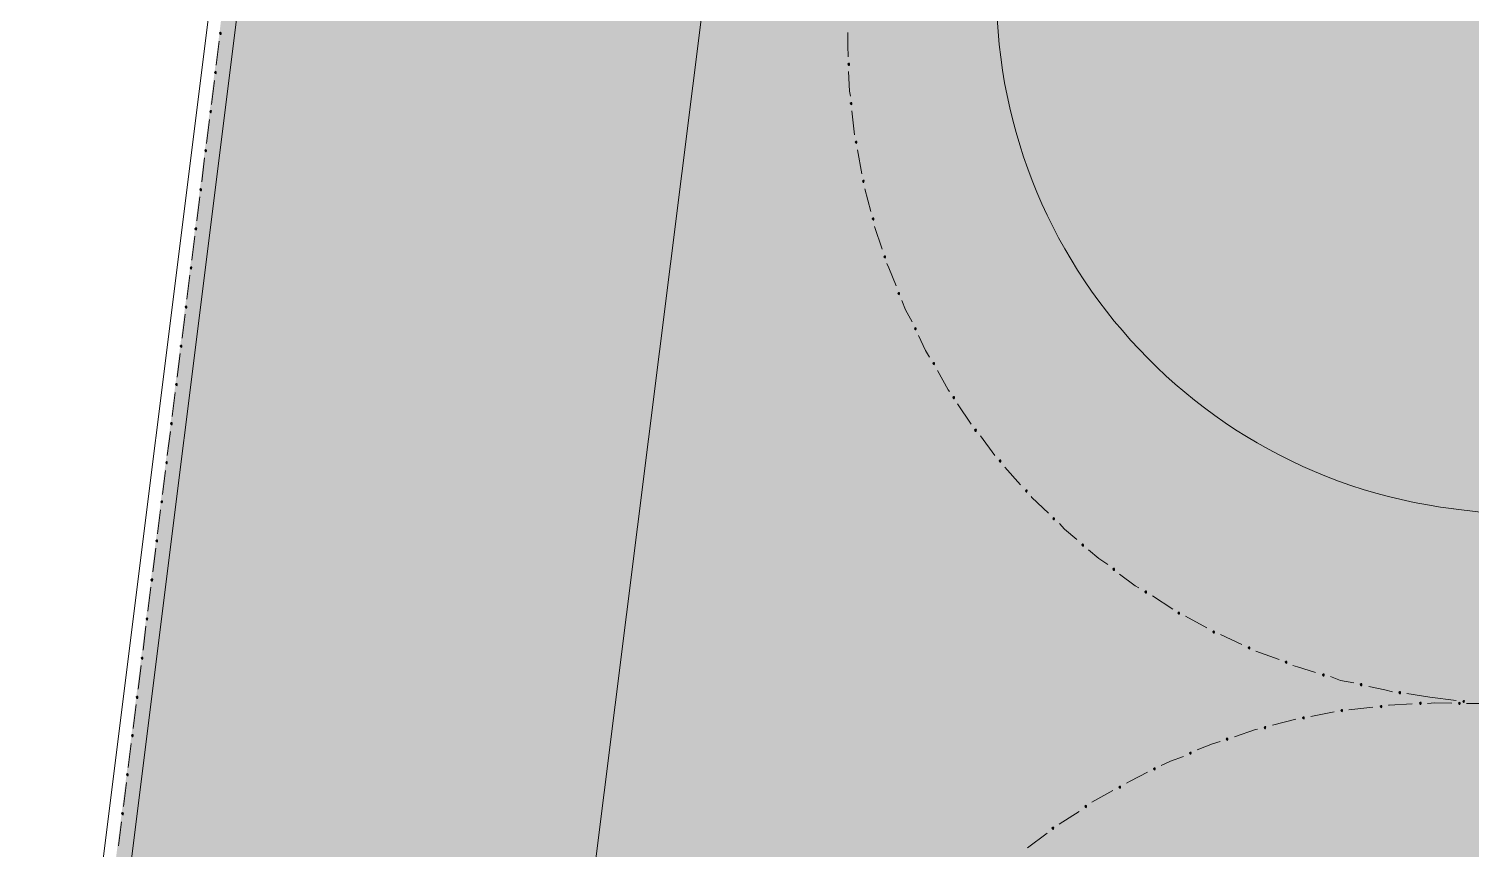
# Model space of a CAD drawing. Header units: metres. Extents: x -4 to 509425, y 7549 to 4732445.
# Drawn here: x 475956.72 to 475971.9, y 4719718.17 to 4719726.8 of the extents above; entities that cross this region are included whole.
import ezdxf

# ---------------------------------------------------------------- set-up
doc = ezdxf.new("R2010")
doc.units = ezdxf.units.M
doc.header["$LTSCALE"] = 0.01
doc.header["$MEASUREMENT"] = 0
doc.layers.get('0').update_dxf_attribs({"lineweight": 0})
doc.layers.add('_SUBESTACIÓN', color=1, linetype='Continuous')
doc.layers.add('SUBESTACION LA VID', color=253, linetype='Continuous')

# ---------------------------------------------------------------- blocks, each defined once
blk = doc.blocks.new('A$Cfff6051d')
at = {"layer": 'SUBESTACION LA VID', "transparency": 33554687}
h = blk.add_hatch(color=256, dxfattribs=at)
h.dxf.hatch_style = 2
h.paths.add_polyline_path([(475958.743, 4719726.752), (475958.744, 4719726.76), (475958.736, 4719726.761), (475958.726, 4719726.754), (475958.734, 4719726.745), (475958.742, 4719726.744)])
h = blk.add_hatch(color=256, dxfattribs=at)
h.dxf.hatch_style = 2
h.paths.add_polyline_path([(475965.357, 4719726.426), (475965.358, 4719726.435), (475965.35, 4719726.436), (475965.341, 4719726.428), (475965.348, 4719726.419), (475965.356, 4719726.418)])
h = blk.add_hatch(color=256, dxfattribs=at)
h.dxf.hatch_style = 2
h.paths.add_polyline_path([(475958.691, 4719726.34), (475958.692, 4719726.349), (475958.684, 4719726.35), (475958.675, 4719726.342), (475958.682, 4719726.333), (475958.69, 4719726.332)])
h = blk.add_hatch(color=256, dxfattribs=at)
h.dxf.hatch_style = 2
h.paths.add_polyline_path([(475958.64, 4719725.929), (475958.641, 4719725.937), (475958.632, 4719725.938), (475958.623, 4719725.931), (475958.63, 4719725.921), (475958.639, 4719725.92)])
h = blk.add_hatch(color=256, dxfattribs=at)
h.dxf.hatch_style = 2
h.paths.add_polyline_path([(475965.382, 4719726.013), (475965.383, 4719726.022), (475965.375, 4719726.023), (475965.366, 4719726.016), (475965.373, 4719726.006), (475965.381, 4719726.005)])
h = blk.add_hatch(color=256, dxfattribs=at)
h.dxf.hatch_style = 2
h.paths.add_polyline_path([(475965.434, 4719725.606), (475965.435, 4719725.614), (475965.426, 4719725.615), (475965.417, 4719725.608), (475965.424, 4719725.599), (475965.433, 4719725.598)])
h = blk.add_hatch(color=256, dxfattribs=at)
h.dxf.hatch_style = 2
h.paths.add_polyline_path([(475958.588, 4719725.517), (475958.589, 4719725.525), (475958.581, 4719725.527), (475958.571, 4719725.519), (475958.579, 4719725.51), (475958.587, 4719725.509)])
h = blk.add_hatch(color=256, dxfattribs=at)
h.dxf.hatch_style = 2
h.paths.add_polyline_path([(475965.51, 4719725.195), (475965.511, 4719725.204), (475965.503, 4719725.205), (475965.493, 4719725.197), (475965.501, 4719725.188), (475965.509, 4719725.187)])
h = blk.add_hatch(color=256, dxfattribs=at)
h.dxf.hatch_style = 2
h.paths.add_polyline_path([(475958.537, 4719725.105), (475958.538, 4719725.114), (475958.529, 4719725.115), (475958.52, 4719725.108), (475958.527, 4719725.098), (475958.536, 4719725.097)])
h = blk.add_hatch(color=256, dxfattribs=at)
h.dxf.hatch_style = 2
h.paths.add_polyline_path([(475958.485, 4719724.694), (475958.486, 4719724.702), (475958.478, 4719724.703), (475958.468, 4719724.696), (475958.476, 4719724.687), (475958.484, 4719724.685)])
h = blk.add_hatch(color=256, dxfattribs=at)
h.dxf.hatch_style = 2
h.paths.add_polyline_path([(475965.614, 4719724.798), (475965.615, 4719724.807), (475965.607, 4719724.808), (475965.597, 4719724.8), (475965.605, 4719724.791), (475965.613, 4719724.79)])
h = blk.add_hatch(color=256, dxfattribs=at)
h.dxf.hatch_style = 2
h.paths.add_polyline_path([(475965.735, 4719724.399), (475965.736, 4719724.408), (475965.727, 4719724.409), (475965.718, 4719724.401), (475965.725, 4719724.392), (475965.734, 4719724.391)])
h = blk.add_hatch(color=256, dxfattribs=at)
h.dxf.hatch_style = 2
h.paths.add_polyline_path([(475958.433, 4719724.282), (475958.434, 4719724.291), (475958.426, 4719724.292), (475958.417, 4719724.284), (475958.424, 4719724.275), (475958.432, 4719724.274)])
h = blk.add_hatch(color=256, dxfattribs=at)
h.dxf.hatch_style = 2
h.paths.add_polyline_path([(475965.883, 4719724.014), (475965.884, 4719724.022), (475965.875, 4719724.023), (475965.866, 4719724.016), (475965.873, 4719724.007), (475965.882, 4719724.005)])
h = blk.add_hatch(color=256, dxfattribs=at)
h.dxf.hatch_style = 2
h.paths.add_polyline_path([(475958.382, 4719723.871), (475958.383, 4719723.879), (475958.374, 4719723.88), (475958.365, 4719723.873), (475958.372, 4719723.863), (475958.381, 4719723.862)])
h = blk.add_hatch(color=256, dxfattribs=at)
h.dxf.hatch_style = 2
h.paths.add_polyline_path([(475966.058, 4719723.642), (475966.059, 4719723.65), (475966.05, 4719723.652), (475966.041, 4719723.644), (475966.048, 4719723.635), (475966.057, 4719723.634)])
h = blk.add_hatch(color=256, dxfattribs=at)
h.dxf.hatch_style = 2
h.paths.add_polyline_path([(475958.33, 4719723.459), (475958.331, 4719723.467), (475958.323, 4719723.468), (475958.313, 4719723.461), (475958.321, 4719723.452), (475958.329, 4719723.451)])
h = blk.add_hatch(color=256, dxfattribs=at)
h.dxf.hatch_style = 2
h.paths.add_polyline_path([(475966.251, 4719723.277), (475966.252, 4719723.285), (475966.244, 4719723.286), (475966.234, 4719723.279), (475966.241, 4719723.269), (475966.25, 4719723.268)])
h = blk.add_hatch(color=256, dxfattribs=at)
h.dxf.hatch_style = 2
h.paths.add_polyline_path([(475958.28, 4719723.056), (475958.281, 4719723.064), (475958.272, 4719723.065), (475958.263, 4719723.058), (475958.27, 4719723.048), (475958.279, 4719723.047)])
h = blk.add_hatch(color=256, dxfattribs=at)
h.dxf.hatch_style = 2
h.paths.add_polyline_path([(475966.462, 4719722.917), (475966.463, 4719722.926), (475966.455, 4719722.927), (475966.445, 4719722.919), (475966.452, 4719722.91), (475966.461, 4719722.909)])
h = blk.add_hatch(color=256, dxfattribs=at)
h.dxf.hatch_style = 2
h.paths.add_polyline_path([(475958.228, 4719722.644), (475958.229, 4719722.653), (475958.221, 4719722.654), (475958.211, 4719722.646), (475958.219, 4719722.637), (475958.227, 4719722.636)])
h = blk.add_hatch(color=256, dxfattribs=at)
h.dxf.hatch_style = 2
h.paths.add_polyline_path([(475966.692, 4719722.573), (475966.693, 4719722.581), (475966.684, 4719722.582), (475966.675, 4719722.575), (475966.682, 4719722.565), (475966.691, 4719722.564)])
h = blk.add_hatch(color=256, dxfattribs=at)
h.dxf.hatch_style = 2
h.paths.add_polyline_path([(475958.176, 4719722.233), (475958.177, 4719722.241), (475958.169, 4719722.242), (475958.16, 4719722.235), (475958.167, 4719722.225), (475958.175, 4719722.224)])
h = blk.add_hatch(color=256, dxfattribs=at)
h.dxf.hatch_style = 2
h.paths.add_polyline_path([(475966.95, 4719722.25), (475966.951, 4719722.259), (475966.943, 4719722.26), (475966.933, 4719722.252), (475966.94, 4719722.243), (475966.949, 4719722.242)])
h = blk.add_hatch(color=256, dxfattribs=at)
h.dxf.hatch_style = 2
h.paths.add_polyline_path([(475958.125, 4719721.821), (475958.126, 4719721.829), (475958.117, 4719721.83), (475958.108, 4719721.823), (475958.115, 4719721.814), (475958.124, 4719721.813)])
h = blk.add_hatch(color=256, dxfattribs=at)
h.dxf.hatch_style = 2
h.paths.add_polyline_path([(475967.226, 4719721.934), (475967.227, 4719721.943), (475967.219, 4719721.944), (475967.209, 4719721.936), (475967.217, 4719721.927), (475967.225, 4719721.926)])
h = blk.add_hatch(color=256, dxfattribs=at)
h.dxf.hatch_style = 2
h.paths.add_polyline_path([(475967.514, 4719721.642), (475967.515, 4719721.651), (475967.506, 4719721.652), (475967.497, 4719721.644), (475967.504, 4719721.635), (475967.513, 4719721.634)])
h = blk.add_hatch(color=256, dxfattribs=at)
h.dxf.hatch_style = 2
h.paths.add_polyline_path([(475958.073, 4719721.409), (475958.074, 4719721.418), (475958.066, 4719721.419), (475958.056, 4719721.411), (475958.064, 4719721.402), (475958.072, 4719721.401)])
h = blk.add_hatch(color=256, dxfattribs=at)
h.dxf.hatch_style = 2
h.paths.add_polyline_path([(475967.82, 4719721.365), (475967.821, 4719721.373), (475967.813, 4719721.374), (475967.803, 4719721.367), (475967.811, 4719721.357), (475967.819, 4719721.356)])
h = blk.add_hatch(color=256, dxfattribs=at)
h.dxf.hatch_style = 2
h.paths.add_polyline_path([(475968.147, 4719721.111), (475968.148, 4719721.119), (475968.139, 4719721.12), (475968.13, 4719721.113), (475968.137, 4719721.103), (475968.146, 4719721.102)])
h = blk.add_hatch(color=256, dxfattribs=at)
h.dxf.hatch_style = 2
h.paths.add_polyline_path([(475958.022, 4719720.998), (475958.023, 4719721.006), (475958.014, 4719721.007), (475958.005, 4719721), (475958.012, 4719720.99), (475958.021, 4719720.989)])
h = blk.add_hatch(color=256, dxfattribs=at)
h.dxf.hatch_style = 2
h.paths.add_polyline_path([(475968.484, 4719720.872), (475968.485, 4719720.88), (475968.476, 4719720.882), (475968.467, 4719720.874), (475968.474, 4719720.865), (475968.483, 4719720.864)])
h = blk.add_hatch(color=256, dxfattribs=at)
h.dxf.hatch_style = 2
h.paths.add_polyline_path([(475957.97, 4719720.586), (475957.971, 4719720.594), (475957.963, 4719720.596), (475957.953, 4719720.588), (475957.961, 4719720.579), (475957.969, 4719720.578)])
h = blk.add_hatch(color=256, dxfattribs=at)
h.dxf.hatch_style = 2
h.paths.add_polyline_path([(475968.831, 4719720.649), (475968.832, 4719720.658), (475968.824, 4719720.659), (475968.814, 4719720.651), (475968.822, 4719720.642), (475968.83, 4719720.641)])
h = blk.add_hatch(color=256, dxfattribs=at)
h.dxf.hatch_style = 2
h.paths.add_polyline_path([(475969.199, 4719720.45), (475969.2, 4719720.458), (475969.191, 4719720.459), (475969.182, 4719720.452), (475969.189, 4719720.442), (475969.197, 4719720.441)])
h = blk.add_hatch(color=256, dxfattribs=at)
h.dxf.hatch_style = 2
h.paths.add_polyline_path([(475969.57, 4719720.284), (475969.571, 4719720.292), (475969.563, 4719720.293), (475969.553, 4719720.286), (475969.561, 4719720.276), (475969.569, 4719720.275)])
h = blk.add_hatch(color=256, dxfattribs=at)
h.dxf.hatch_style = 2
h.paths.add_polyline_path([(475957.918, 4719720.174), (475957.919, 4719720.183), (475957.911, 4719720.184), (475957.902, 4719720.177), (475957.909, 4719720.167), (475957.917, 4719720.166)])
h = blk.add_hatch(color=256, dxfattribs=at)
h.dxf.hatch_style = 2
h.paths.add_polyline_path([(475969.961, 4719720.132), (475969.962, 4719720.141), (475969.953, 4719720.142), (475969.944, 4719720.134), (475969.951, 4719720.125), (475969.96, 4719720.124)])
h = blk.add_hatch(color=256, dxfattribs=at)
h.dxf.hatch_style = 2
h.paths.add_polyline_path([(475970.353, 4719719.998), (475970.355, 4719720.006), (475970.346, 4719720.007), (475970.337, 4719720), (475970.344, 4719719.99), (475970.352, 4719719.989)])
h = blk.add_hatch(color=256, dxfattribs=at)
h.dxf.hatch_style = 2
h.paths.add_polyline_path([(475970.75, 4719719.897), (475970.751, 4719719.905), (475970.743, 4719719.906), (475970.734, 4719719.899), (475970.741, 4719719.889), (475970.749, 4719719.888)])
h = blk.add_hatch(color=256, dxfattribs=at)
h.dxf.hatch_style = 2
h.paths.add_polyline_path([(475957.867, 4719719.763), (475957.868, 4719719.771), (475957.859, 4719719.772), (475957.85, 4719719.765), (475957.857, 4719719.756), (475957.866, 4719719.754)])
h = blk.add_hatch(color=256, dxfattribs=at)
h.dxf.hatch_style = 2
h.paths.add_polyline_path([(475971.158, 4719719.812), (475971.159, 4719719.82), (475971.15, 4719719.821), (475971.141, 4719719.814), (475971.148, 4719719.804), (475971.157, 4719719.803)])
h = blk.add_hatch(color=256, dxfattribs=at)
h.dxf.hatch_style = 2
h.paths.add_polyline_path([(475971.374, 4719719.699), (475971.375, 4719719.708), (475971.367, 4719719.709), (475971.357, 4719719.701), (475971.365, 4719719.692), (475971.373, 4719719.691)])
h = blk.add_hatch(color=256, dxfattribs=at)
h.dxf.hatch_style = 2
h.paths.add_polyline_path([(475971.784, 4719719.699), (475971.785, 4719719.707), (475971.776, 4719719.708), (475971.767, 4719719.701), (475971.774, 4719719.692), (475971.783, 4719719.691)])
h = blk.add_hatch(color=256, dxfattribs=at)
h.dxf.hatch_style = 2
h.paths.add_polyline_path([(475971.829, 4719719.719), (475971.83, 4719719.727), (475971.821, 4719719.728), (475971.812, 4719719.721), (475971.819, 4719719.712), (475971.828, 4719719.711)])
h = blk.add_hatch(color=256, dxfattribs=at)
h.dxf.hatch_style = 2
h.paths.add_polyline_path([(475970.143, 4719719.546), (475970.144, 4719719.555), (475970.136, 4719719.556), (475970.126, 4719719.548), (475970.134, 4719719.539), (475970.142, 4719719.538)])
h = blk.add_hatch(color=256, dxfattribs=at)
h.dxf.hatch_style = 2
h.paths.add_polyline_path([(475970.546, 4719719.624), (475970.547, 4719719.632), (475970.538, 4719719.633), (475970.529, 4719719.626), (475970.536, 4719719.616), (475970.544, 4719719.615)])
h = blk.add_hatch(color=256, dxfattribs=at)
h.dxf.hatch_style = 2
h.paths.add_polyline_path([(475970.96, 4719719.666), (475970.961, 4719719.674), (475970.953, 4719719.675), (475970.944, 4719719.668), (475970.951, 4719719.658), (475970.959, 4719719.657)])
h = blk.add_hatch(color=256, dxfattribs=at)
h.dxf.hatch_style = 2
h.paths.add_polyline_path([(475969.738, 4719719.444), (475969.739, 4719719.452), (475969.731, 4719719.453), (475969.721, 4719719.446), (475969.728, 4719719.436), (475969.737, 4719719.435)])
h = blk.add_hatch(color=256, dxfattribs=at)
h.dxf.hatch_style = 2
h.paths.add_polyline_path([(475957.816, 4719719.36), (475957.817, 4719719.368), (475957.809, 4719719.369), (475957.799, 4719719.362), (475957.807, 4719719.352), (475957.815, 4719719.351)])
h = blk.add_hatch(color=256, dxfattribs=at)
h.dxf.hatch_style = 2
h.paths.add_polyline_path([(475969.339, 4719719.323), (475969.34, 4719719.331), (475969.331, 4719719.332), (475969.322, 4719719.325), (475969.329, 4719719.316), (475969.338, 4719719.314)])
h = blk.add_hatch(color=256, dxfattribs=at)
h.dxf.hatch_style = 2
h.paths.add_polyline_path([(475968.953, 4719719.175), (475968.954, 4719719.183), (475968.946, 4719719.184), (475968.937, 4719719.177), (475968.944, 4719719.168), (475968.952, 4719719.167)])
h = blk.add_hatch(color=256, dxfattribs=at)
h.dxf.hatch_style = 2
h.paths.add_polyline_path([(475957.765, 4719718.948), (475957.766, 4719718.956), (475957.757, 4719718.957), (475957.748, 4719718.95), (475957.755, 4719718.941), (475957.764, 4719718.94)])
h = blk.add_hatch(color=256, dxfattribs=at)
h.dxf.hatch_style = 2
h.paths.add_polyline_path([(475968.574, 4719719.009), (475968.575, 4719719.018), (475968.567, 4719719.019), (475968.557, 4719719.011), (475968.565, 4719719.002), (475968.573, 4719719.001)])
h = blk.add_hatch(color=256, dxfattribs=at)
h.dxf.hatch_style = 2
h.paths.add_polyline_path([(475968.209, 4719718.816), (475968.21, 4719718.825), (475968.201, 4719718.826), (475968.192, 4719718.818), (475968.199, 4719718.809), (475968.208, 4719718.808)])
h = blk.add_hatch(color=256, dxfattribs=at)
h.dxf.hatch_style = 2
h.paths.add_polyline_path([(475967.851, 4719718.614), (475967.852, 4719718.622), (475967.843, 4719718.623), (475967.834, 4719718.616), (475967.841, 4719718.606), (475967.85, 4719718.605)])
h = blk.add_hatch(color=256, dxfattribs=at)
h.dxf.hatch_style = 2
h.paths.add_polyline_path([(475957.713, 4719718.536), (475957.714, 4719718.545), (475957.706, 4719718.546), (475957.696, 4719718.539), (475957.704, 4719718.529), (475957.712, 4719718.528)])
h = blk.add_hatch(color=256, dxfattribs=at)
h.dxf.hatch_style = 2
h.paths.add_polyline_path([(475967.506, 4719718.384), (475967.507, 4719718.392), (475967.499, 4719718.393), (475967.489, 4719718.386), (475967.497, 4719718.376), (475967.505, 4719718.375)])
at = {"layer": 'SUBESTACION LA VID', "lineweight": 15}
for p, q in [((475961.892, 4719711.716), (475963.966, 4719728.256)), ((475958.692, 4719726.417), (475958.724, 4719726.669)), ((475958.641, 4719726.005), (475958.672, 4719726.257)), ((475965.381, 4719725.937), (475965.41, 4719725.686)), ((475958.589, 4719725.594), (475958.621, 4719725.846)), ((475965.441, 4719725.528), (475965.486, 4719725.275)), ((475958.539, 4719725.191), (475958.57, 4719725.443)), ((475958.487, 4719724.779), (475958.519, 4719725.031)), ((475965.518, 4719725.118), (475965.582, 4719724.879)), ((475965.621, 4719724.721), (475965.702, 4719724.48)), ((475958.435, 4719724.367), (475958.467, 4719724.619)), ((475958.384, 4719723.956), (475958.415, 4719724.208)), ((475958.332, 4719723.544), (475958.364, 4719723.796)), ((475958.281, 4719723.132), (475958.312, 4719723.384)), ((475958.229, 4719722.721), (475958.261, 4719722.973)), ((475966.496, 4719722.853), (475966.64, 4719722.639)), ((475958.177, 4719722.309), (475958.209, 4719722.561)), ((475966.736, 4719722.516), (475966.889, 4719722.309)), ((475958.126, 4719721.898), (475958.157, 4719722.15)), ((475966.993, 4719722.185), (475967.158, 4719722.002)), ((475958.074, 4719721.486), (475958.106, 4719721.738)), ((476069.252, 4719709.519), (475971.716, 4719721.747)), ((475958.024, 4719721.083), (475958.055, 4719721.335)), ((475957.972, 4719720.671), (475958.004, 4719720.923)), ((475968.547, 4719720.83), (475968.76, 4719720.692)), ((475968.895, 4719720.616), (475969.119, 4719720.494)), ((475957.921, 4719720.26), (475957.952, 4719720.512)), ((475969.264, 4719720.424), (475969.489, 4719720.319)), ((475969.634, 4719720.25), (475969.879, 4719720.16)), ((475957.869, 4719719.848), (475957.9, 4719720.1)), ((475957.817, 4719719.436), (475957.849, 4719719.688)), ((475971.225, 4719719.803), (475971.468, 4719719.764)), ((475971.745, 4719719.729), (475971.468, 4719719.764)), ((475970.056, 4719719.532), (475969.809, 4719719.469)), ((475970.458, 4719719.609), (475970.214, 4719719.563)), ((475970.866, 4719719.66), (475970.615, 4719719.632)), ((475957.766, 4719719.025), (475957.797, 4719719.277)), ((475957.714, 4719718.613), (475957.746, 4719718.865)), ((475968.128, 4719718.784), (475967.907, 4719718.658)), ((475967.776, 4719718.563), (475967.563, 4719718.428)), ((475957.662, 4719718.201), (475957.694, 4719718.453)), ((475967.44, 4719718.332), (475967.233, 4719718.179))]:
    blk.add_line(p, q, dxfattribs=at)
for points in [[(475956.756, 4719712.129), (475967.964, 4719801.525), (476089.55, 4719786.282), (476086.094, 4719758.712), (476078.306, 4719696.592), (475956.719, 4719711.835)], [(475957.05, 4719712.092), (475968.22, 4719801.186), (476089.218, 4719786.017), (476085.8, 4719758.749), (476078.049, 4719696.923), (475957.05, 4719712.092)], [(475965.34, 4719726.761), (475965.34, 4719726.625), (475965.342, 4719726.505)], [(475965.348, 4719726.35), (475965.356, 4719726.145), (475965.367, 4719726.092)], [(475965.751, 4719724.329), (475965.771, 4719724.284), (475965.85, 4719724.095)], [(475965.908, 4719723.942), (475965.947, 4719723.844), (475966.016, 4719723.716)], [(475966.083, 4719723.571), (475966.158, 4719723.416), (475966.199, 4719723.343)], [(475966.284, 4719723.204), (475966.396, 4719723.002), (475966.41, 4719722.984)], [(475967.27, 4719721.877), (475967.277, 4719721.868), (475967.453, 4719721.701)], [(475967.567, 4719721.593), (475967.62, 4719721.535), (475967.751, 4719721.425)], [(475967.874, 4719721.315), (475967.982, 4719721.225), (475968.076, 4719721.162)], [(475968.2, 4719721.061), (475968.364, 4719720.938), (475968.404, 4719720.916)], [(475970.025, 4719720.099), (475970.074, 4719720.084), (475970.263, 4719720.026)], [(475970.42, 4719719.981), (475970.526, 4719719.942), (475970.667, 4719719.916)], [(475970.825, 4719719.879), (475970.991, 4719719.841), (475971.074, 4719719.822)], [(475971.28, 4719719.694), (475971.039, 4719719.681), (475971.031, 4719719.682)], [(475971.699, 4719719.701), (475971.52, 4719719.706), (475971.442, 4719719.699)], [(475972.106, 4719719.684), (475971.997, 4719719.698), (475971.852, 4719719.699)], [(475969.651, 4719719.429), (475969.633, 4719719.423), (475969.41, 4719719.348)], [(475969.259, 4719719.299), (475969.179, 4719719.275), (475969.017, 4719719.21)], [(475968.873, 4719719.142), (475968.738, 4719719.091), (475968.638, 4719719.044)], [(475968.493, 4719718.977), (475968.311, 4719718.88), (475968.274, 4719718.859)]]:
    blk.add_lwpolyline(points, dxfattribs=at)
at = {"layer": 'SUBESTACION LA VID'}
for points in [[(475958.743, 4719726.752), (475958.744, 4719726.76), (475958.736, 4719726.761), (475958.726, 4719726.754), (475958.734, 4719726.745), (475958.742, 4719726.744)], [(475965.357, 4719726.426), (475965.358, 4719726.435), (475965.35, 4719726.436), (475965.341, 4719726.428), (475965.348, 4719726.419), (475965.356, 4719726.418)], [(475958.691, 4719726.34), (475958.692, 4719726.349), (475958.684, 4719726.35), (475958.675, 4719726.342), (475958.682, 4719726.333), (475958.69, 4719726.332)], [(475958.64, 4719725.929), (475958.641, 4719725.937), (475958.632, 4719725.938), (475958.623, 4719725.931), (475958.63, 4719725.921), (475958.639, 4719725.92)], [(475965.382, 4719726.013), (475965.383, 4719726.022), (475965.375, 4719726.023), (475965.366, 4719726.016), (475965.373, 4719726.006), (475965.381, 4719726.005)], [(475965.434, 4719725.606), (475965.435, 4719725.614), (475965.426, 4719725.615), (475965.417, 4719725.608), (475965.424, 4719725.599), (475965.433, 4719725.598)], [(475958.588, 4719725.517), (475958.589, 4719725.525), (475958.581, 4719725.527), (475958.571, 4719725.519), (475958.579, 4719725.51), (475958.587, 4719725.509)], [(475965.51, 4719725.195), (475965.511, 4719725.204), (475965.503, 4719725.205), (475965.493, 4719725.197), (475965.501, 4719725.188), (475965.509, 4719725.187)], [(475958.537, 4719725.105), (475958.538, 4719725.114), (475958.529, 4719725.115), (475958.52, 4719725.108), (475958.527, 4719725.098), (475958.536, 4719725.097)], [(475958.485, 4719724.694), (475958.486, 4719724.702), (475958.478, 4719724.703), (475958.468, 4719724.696), (475958.476, 4719724.687), (475958.484, 4719724.685)], [(475965.614, 4719724.798), (475965.615, 4719724.807), (475965.607, 4719724.808), (475965.597, 4719724.8), (475965.605, 4719724.791), (475965.613, 4719724.79)], [(475965.735, 4719724.399), (475965.736, 4719724.408), (475965.727, 4719724.409), (475965.718, 4719724.401), (475965.725, 4719724.392), (475965.734, 4719724.391)], [(475958.433, 4719724.282), (475958.434, 4719724.291), (475958.426, 4719724.292), (475958.417, 4719724.284), (475958.424, 4719724.275), (475958.432, 4719724.274)], [(475965.883, 4719724.014), (475965.884, 4719724.022), (475965.875, 4719724.023), (475965.866, 4719724.016), (475965.873, 4719724.007), (475965.882, 4719724.005)], [(475958.382, 4719723.871), (475958.383, 4719723.879), (475958.374, 4719723.88), (475958.365, 4719723.873), (475958.372, 4719723.863), (475958.381, 4719723.862)], [(475966.058, 4719723.642), (475966.059, 4719723.65), (475966.05, 4719723.652), (475966.041, 4719723.644), (475966.048, 4719723.635), (475966.057, 4719723.634)], [(475958.33, 4719723.459), (475958.331, 4719723.467), (475958.323, 4719723.468), (475958.313, 4719723.461), (475958.321, 4719723.452), (475958.329, 4719723.451)], [(475966.251, 4719723.277), (475966.252, 4719723.285), (475966.244, 4719723.286), (475966.234, 4719723.279), (475966.241, 4719723.269), (475966.25, 4719723.268)], [(475958.28, 4719723.056), (475958.281, 4719723.064), (475958.272, 4719723.065), (475958.263, 4719723.058), (475958.27, 4719723.048), (475958.279, 4719723.047)], [(475966.462, 4719722.917), (475966.463, 4719722.926), (475966.455, 4719722.927), (475966.445, 4719722.919), (475966.452, 4719722.91), (475966.461, 4719722.909)], [(475958.228, 4719722.644), (475958.229, 4719722.653), (475958.221, 4719722.654), (475958.211, 4719722.646), (475958.219, 4719722.637), (475958.227, 4719722.636)], [(475966.692, 4719722.573), (475966.693, 4719722.581), (475966.684, 4719722.582), (475966.675, 4719722.575), (475966.682, 4719722.565), (475966.691, 4719722.564)], [(475958.176, 4719722.233), (475958.177, 4719722.241), (475958.169, 4719722.242), (475958.16, 4719722.235), (475958.167, 4719722.225), (475958.175, 4719722.224)], [(475966.95, 4719722.25), (475966.951, 4719722.259), (475966.943, 4719722.26), (475966.933, 4719722.252), (475966.94, 4719722.243), (475966.949, 4719722.242)], [(475958.125, 4719721.821), (475958.126, 4719721.829), (475958.117, 4719721.83), (475958.108, 4719721.823), (475958.115, 4719721.814), (475958.124, 4719721.813)], [(475967.226, 4719721.934), (475967.227, 4719721.943), (475967.219, 4719721.944), (475967.209, 4719721.936), (475967.217, 4719721.927), (475967.225, 4719721.926)], [(475967.514, 4719721.642), (475967.515, 4719721.651), (475967.506, 4719721.652), (475967.497, 4719721.644), (475967.504, 4719721.635), (475967.513, 4719721.634)], [(475958.073, 4719721.409), (475958.074, 4719721.418), (475958.066, 4719721.419), (475958.056, 4719721.411), (475958.064, 4719721.402), (475958.072, 4719721.401)], [(475967.82, 4719721.365), (475967.821, 4719721.373), (475967.813, 4719721.374), (475967.803, 4719721.367), (475967.811, 4719721.357), (475967.819, 4719721.356)], [(475968.147, 4719721.111), (475968.148, 4719721.119), (475968.139, 4719721.12), (475968.13, 4719721.113), (475968.137, 4719721.103), (475968.146, 4719721.102)], [(475958.022, 4719720.998), (475958.023, 4719721.006), (475958.014, 4719721.007), (475958.005, 4719721), (475958.012, 4719720.99), (475958.021, 4719720.989)], [(475968.484, 4719720.872), (475968.485, 4719720.88), (475968.476, 4719720.882), (475968.467, 4719720.874), (475968.474, 4719720.865), (475968.483, 4719720.864)], [(475957.97, 4719720.586), (475957.971, 4719720.594), (475957.963, 4719720.596), (475957.953, 4719720.588), (475957.961, 4719720.579), (475957.969, 4719720.578)], [(475968.831, 4719720.649), (475968.832, 4719720.658), (475968.824, 4719720.659), (475968.814, 4719720.651), (475968.822, 4719720.642), (475968.83, 4719720.641)], [(475969.199, 4719720.45), (475969.2, 4719720.458), (475969.191, 4719720.459), (475969.182, 4719720.452), (475969.189, 4719720.442), (475969.197, 4719720.441)], [(475969.57, 4719720.284), (475969.571, 4719720.292), (475969.563, 4719720.293), (475969.553, 4719720.286), (475969.561, 4719720.276), (475969.569, 4719720.275)], [(475957.918, 4719720.174), (475957.919, 4719720.183), (475957.911, 4719720.184), (475957.902, 4719720.177), (475957.909, 4719720.167), (475957.917, 4719720.166)], [(475969.961, 4719720.132), (475969.962, 4719720.141), (475969.953, 4719720.142), (475969.944, 4719720.134), (475969.951, 4719720.125), (475969.96, 4719720.124)], [(475970.353, 4719719.998), (475970.355, 4719720.006), (475970.346, 4719720.007), (475970.337, 4719720), (475970.344, 4719719.99), (475970.352, 4719719.989)], [(475970.75, 4719719.897), (475970.751, 4719719.905), (475970.743, 4719719.906), (475970.734, 4719719.899), (475970.741, 4719719.889), (475970.749, 4719719.888)], [(475957.867, 4719719.763), (475957.868, 4719719.771), (475957.859, 4719719.772), (475957.85, 4719719.765), (475957.857, 4719719.756), (475957.866, 4719719.754)], [(475971.158, 4719719.812), (475971.159, 4719719.82), (475971.15, 4719719.821), (475971.141, 4719719.814), (475971.148, 4719719.804), (475971.157, 4719719.803)], [(475971.374, 4719719.699), (475971.375, 4719719.708), (475971.367, 4719719.709), (475971.357, 4719719.701), (475971.365, 4719719.692), (475971.373, 4719719.691)], [(475971.784, 4719719.699), (475971.785, 4719719.707), (475971.776, 4719719.708), (475971.767, 4719719.701), (475971.774, 4719719.692), (475971.783, 4719719.691)], [(475971.829, 4719719.719), (475971.83, 4719719.727), (475971.821, 4719719.728), (475971.812, 4719719.721), (475971.819, 4719719.712), (475971.828, 4719719.711)], [(475970.143, 4719719.546), (475970.144, 4719719.555), (475970.136, 4719719.556), (475970.126, 4719719.548), (475970.134, 4719719.539), (475970.142, 4719719.538)], [(475970.546, 4719719.624), (475970.547, 4719719.632), (475970.538, 4719719.633), (475970.529, 4719719.626), (475970.536, 4719719.616), (475970.544, 4719719.615)], [(475970.96, 4719719.666), (475970.961, 4719719.674), (475970.953, 4719719.675), (475970.944, 4719719.668), (475970.951, 4719719.658), (475970.959, 4719719.657)], [(475969.738, 4719719.444), (475969.739, 4719719.452), (475969.731, 4719719.453), (475969.721, 4719719.446), (475969.728, 4719719.436), (475969.737, 4719719.435)], [(475957.816, 4719719.36), (475957.817, 4719719.368), (475957.809, 4719719.369), (475957.799, 4719719.362), (475957.807, 4719719.352), (475957.815, 4719719.351)], [(475969.339, 4719719.323), (475969.34, 4719719.331), (475969.331, 4719719.332), (475969.322, 4719719.325), (475969.329, 4719719.316), (475969.338, 4719719.314)], [(475968.953, 4719719.175), (475968.954, 4719719.183), (475968.946, 4719719.184), (475968.937, 4719719.177), (475968.944, 4719719.168), (475968.952, 4719719.167)], [(475957.765, 4719718.948), (475957.766, 4719718.956), (475957.757, 4719718.957), (475957.748, 4719718.95), (475957.755, 4719718.941), (475957.764, 4719718.94)], [(475968.574, 4719719.009), (475968.575, 4719719.018), (475968.567, 4719719.019), (475968.557, 4719719.011), (475968.565, 4719719.002), (475968.573, 4719719.001)], [(475968.209, 4719718.816), (475968.21, 4719718.825), (475968.201, 4719718.826), (475968.192, 4719718.818), (475968.199, 4719718.809), (475968.208, 4719718.808)], [(475967.851, 4719718.614), (475967.852, 4719718.622), (475967.843, 4719718.623), (475967.834, 4719718.616), (475967.841, 4719718.606), (475967.85, 4719718.605)], [(475957.713, 4719718.536), (475957.714, 4719718.545), (475957.706, 4719718.546), (475957.696, 4719718.539), (475957.704, 4719718.529), (475957.712, 4719718.528)], [(475967.506, 4719718.384), (475967.507, 4719718.392), (475967.499, 4719718.393), (475967.489, 4719718.386), (475967.497, 4719718.376), (475967.505, 4719718.375)]]:
    blk.add_lwpolyline(points, close=True, dxfattribs=at)
at = {"layer": 'SUBESTACION LA VID', "lineweight": 0}
for points in [[(475958.743, 4719726.752), (475958.744, 4719726.76), (475958.736, 4719726.761), (475958.726, 4719726.754), (475958.734, 4719726.745), (475958.742, 4719726.744)], [(475965.357, 4719726.426), (475965.358, 4719726.435), (475965.35, 4719726.436), (475965.341, 4719726.428), (475965.348, 4719726.419), (475965.356, 4719726.418)], [(475958.691, 4719726.34), (475958.692, 4719726.349), (475958.684, 4719726.35), (475958.675, 4719726.342), (475958.682, 4719726.333), (475958.69, 4719726.332)], [(475958.64, 4719725.929), (475958.641, 4719725.937), (475958.632, 4719725.938), (475958.623, 4719725.931), (475958.63, 4719725.921), (475958.639, 4719725.92)], [(475965.382, 4719726.013), (475965.383, 4719726.022), (475965.375, 4719726.023), (475965.366, 4719726.016), (475965.373, 4719726.006), (475965.381, 4719726.005)], [(475965.434, 4719725.606), (475965.435, 4719725.614), (475965.426, 4719725.615), (475965.417, 4719725.608), (475965.424, 4719725.599), (475965.433, 4719725.598)], [(475958.588, 4719725.517), (475958.589, 4719725.525), (475958.581, 4719725.527), (475958.571, 4719725.519), (475958.579, 4719725.51), (475958.587, 4719725.509)], [(475965.51, 4719725.195), (475965.511, 4719725.204), (475965.503, 4719725.205), (475965.493, 4719725.197), (475965.501, 4719725.188), (475965.509, 4719725.187)], [(475958.537, 4719725.105), (475958.538, 4719725.114), (475958.529, 4719725.115), (475958.52, 4719725.108), (475958.527, 4719725.098), (475958.536, 4719725.097)], [(475958.485, 4719724.694), (475958.486, 4719724.702), (475958.478, 4719724.703), (475958.468, 4719724.696), (475958.476, 4719724.687), (475958.484, 4719724.685)], [(475965.614, 4719724.798), (475965.615, 4719724.807), (475965.607, 4719724.808), (475965.597, 4719724.8), (475965.605, 4719724.791), (475965.613, 4719724.79)], [(475965.735, 4719724.399), (475965.736, 4719724.408), (475965.727, 4719724.409), (475965.718, 4719724.401), (475965.725, 4719724.392), (475965.734, 4719724.391)], [(475958.433, 4719724.282), (475958.434, 4719724.291), (475958.426, 4719724.292), (475958.417, 4719724.284), (475958.424, 4719724.275), (475958.432, 4719724.274)], [(475965.883, 4719724.014), (475965.884, 4719724.022), (475965.875, 4719724.023), (475965.866, 4719724.016), (475965.873, 4719724.007), (475965.882, 4719724.005)], [(475958.382, 4719723.871), (475958.383, 4719723.879), (475958.374, 4719723.88), (475958.365, 4719723.873), (475958.372, 4719723.863), (475958.381, 4719723.862)], [(475966.058, 4719723.642), (475966.059, 4719723.65), (475966.05, 4719723.652), (475966.041, 4719723.644), (475966.048, 4719723.635), (475966.057, 4719723.634)], [(475958.33, 4719723.459), (475958.331, 4719723.467), (475958.323, 4719723.468), (475958.313, 4719723.461), (475958.321, 4719723.452), (475958.329, 4719723.451)], [(475966.251, 4719723.277), (475966.252, 4719723.285), (475966.244, 4719723.286), (475966.234, 4719723.279), (475966.241, 4719723.269), (475966.25, 4719723.268)], [(475958.28, 4719723.056), (475958.281, 4719723.064), (475958.272, 4719723.065), (475958.263, 4719723.058), (475958.27, 4719723.048), (475958.279, 4719723.047)], [(475966.462, 4719722.917), (475966.463, 4719722.926), (475966.455, 4719722.927), (475966.445, 4719722.919), (475966.452, 4719722.91), (475966.461, 4719722.909)], [(475958.228, 4719722.644), (475958.229, 4719722.653), (475958.221, 4719722.654), (475958.211, 4719722.646), (475958.219, 4719722.637), (475958.227, 4719722.636)], [(475966.692, 4719722.573), (475966.693, 4719722.581), (475966.684, 4719722.582), (475966.675, 4719722.575), (475966.682, 4719722.565), (475966.691, 4719722.564)], [(475958.176, 4719722.233), (475958.177, 4719722.241), (475958.169, 4719722.242), (475958.16, 4719722.235), (475958.167, 4719722.225), (475958.175, 4719722.224)], [(475966.95, 4719722.25), (475966.951, 4719722.259), (475966.943, 4719722.26), (475966.933, 4719722.252), (475966.94, 4719722.243), (475966.949, 4719722.242)], [(475958.125, 4719721.821), (475958.126, 4719721.829), (475958.117, 4719721.83), (475958.108, 4719721.823), (475958.115, 4719721.814), (475958.124, 4719721.813)], [(475967.226, 4719721.934), (475967.227, 4719721.943), (475967.219, 4719721.944), (475967.209, 4719721.936), (475967.217, 4719721.927), (475967.225, 4719721.926)], [(475967.514, 4719721.642), (475967.515, 4719721.651), (475967.506, 4719721.652), (475967.497, 4719721.644), (475967.504, 4719721.635), (475967.513, 4719721.634)], [(475958.073, 4719721.409), (475958.074, 4719721.418), (475958.066, 4719721.419), (475958.056, 4719721.411), (475958.064, 4719721.402), (475958.072, 4719721.401)], [(475967.82, 4719721.365), (475967.821, 4719721.373), (475967.813, 4719721.374), (475967.803, 4719721.367), (475967.811, 4719721.357), (475967.819, 4719721.356)], [(475968.147, 4719721.111), (475968.148, 4719721.119), (475968.139, 4719721.12), (475968.13, 4719721.113), (475968.137, 4719721.103), (475968.146, 4719721.102)], [(475958.022, 4719720.998), (475958.023, 4719721.006), (475958.014, 4719721.007), (475958.005, 4719721), (475958.012, 4719720.99), (475958.021, 4719720.989)], [(475968.484, 4719720.872), (475968.485, 4719720.88), (475968.476, 4719720.882), (475968.467, 4719720.874), (475968.474, 4719720.865), (475968.483, 4719720.864)], [(475957.97, 4719720.586), (475957.971, 4719720.594), (475957.963, 4719720.596), (475957.953, 4719720.588), (475957.961, 4719720.579), (475957.969, 4719720.578)], [(475968.831, 4719720.649), (475968.832, 4719720.658), (475968.824, 4719720.659), (475968.814, 4719720.651), (475968.822, 4719720.642), (475968.83, 4719720.641)], [(475969.199, 4719720.45), (475969.2, 4719720.458), (475969.191, 4719720.459), (475969.182, 4719720.452), (475969.189, 4719720.442), (475969.197, 4719720.441)], [(475969.57, 4719720.284), (475969.571, 4719720.292), (475969.563, 4719720.293), (475969.553, 4719720.286), (475969.561, 4719720.276), (475969.569, 4719720.275)], [(475957.918, 4719720.174), (475957.919, 4719720.183), (475957.911, 4719720.184), (475957.902, 4719720.177), (475957.909, 4719720.167), (475957.917, 4719720.166)], [(475969.961, 4719720.132), (475969.962, 4719720.141), (475969.953, 4719720.142), (475969.944, 4719720.134), (475969.951, 4719720.125), (475969.96, 4719720.124)], [(475970.353, 4719719.998), (475970.355, 4719720.006), (475970.346, 4719720.007), (475970.337, 4719720), (475970.344, 4719719.99), (475970.352, 4719719.989)], [(475970.75, 4719719.897), (475970.751, 4719719.905), (475970.743, 4719719.906), (475970.734, 4719719.899), (475970.741, 4719719.889), (475970.749, 4719719.888)], [(475957.867, 4719719.763), (475957.868, 4719719.771), (475957.859, 4719719.772), (475957.85, 4719719.765), (475957.857, 4719719.756), (475957.866, 4719719.754)], [(475971.158, 4719719.812), (475971.159, 4719719.82), (475971.15, 4719719.821), (475971.141, 4719719.814), (475971.148, 4719719.804), (475971.157, 4719719.803)], [(475971.374, 4719719.699), (475971.375, 4719719.708), (475971.367, 4719719.709), (475971.357, 4719719.701), (475971.365, 4719719.692), (475971.373, 4719719.691)], [(475971.784, 4719719.699), (475971.785, 4719719.707), (475971.776, 4719719.708), (475971.767, 4719719.701), (475971.774, 4719719.692), (475971.783, 4719719.691)], [(475971.829, 4719719.719), (475971.83, 4719719.727), (475971.821, 4719719.728), (475971.812, 4719719.721), (475971.819, 4719719.712), (475971.828, 4719719.711)], [(475970.143, 4719719.546), (475970.144, 4719719.555), (475970.136, 4719719.556), (475970.126, 4719719.548), (475970.134, 4719719.539), (475970.142, 4719719.538)], [(475970.546, 4719719.624), (475970.547, 4719719.632), (475970.538, 4719719.633), (475970.529, 4719719.626), (475970.536, 4719719.616), (475970.544, 4719719.615)], [(475970.96, 4719719.666), (475970.961, 4719719.674), (475970.953, 4719719.675), (475970.944, 4719719.668), (475970.951, 4719719.658), (475970.959, 4719719.657)], [(475969.738, 4719719.444), (475969.739, 4719719.452), (475969.731, 4719719.453), (475969.721, 4719719.446), (475969.728, 4719719.436), (475969.737, 4719719.435)], [(475957.816, 4719719.36), (475957.817, 4719719.368), (475957.809, 4719719.369), (475957.799, 4719719.362), (475957.807, 4719719.352), (475957.815, 4719719.351)], [(475969.339, 4719719.323), (475969.34, 4719719.331), (475969.331, 4719719.332), (475969.322, 4719719.325), (475969.329, 4719719.316), (475969.338, 4719719.314)], [(475968.953, 4719719.175), (475968.954, 4719719.183), (475968.946, 4719719.184), (475968.937, 4719719.177), (475968.944, 4719719.168), (475968.952, 4719719.167)], [(475957.765, 4719718.948), (475957.766, 4719718.956), (475957.757, 4719718.957), (475957.748, 4719718.95), (475957.755, 4719718.941), (475957.764, 4719718.94)], [(475968.574, 4719719.009), (475968.575, 4719719.018), (475968.567, 4719719.019), (475968.557, 4719719.011), (475968.565, 4719719.002), (475968.573, 4719719.001)], [(475968.209, 4719718.816), (475968.21, 4719718.825), (475968.201, 4719718.826), (475968.192, 4719718.818), (475968.199, 4719718.809), (475968.208, 4719718.808)], [(475967.851, 4719718.614), (475967.852, 4719718.622), (475967.843, 4719718.623), (475967.834, 4719718.616), (475967.841, 4719718.606), (475967.85, 4719718.605)], [(475957.713, 4719718.536), (475957.714, 4719718.545), (475957.706, 4719718.546), (475957.696, 4719718.539), (475957.704, 4719718.529), (475957.712, 4719718.528)], [(475967.506, 4719718.384), (475967.507, 4719718.392), (475967.499, 4719718.393), (475967.489, 4719718.386), (475967.497, 4719718.376), (475967.505, 4719718.375)]]:
    blk.add_lwpolyline(points, close=True, dxfattribs=at)
at = {"layer": 'SUBESTACION LA VID', "lineweight": 15}
blk.add_open_spline([(475966.948, 4719727.886), (475966.571, 4719724.873), (475968.707, 4719722.124), (475971.72, 4719721.746)], degree=3, dxfattribs=at)

msp = doc.modelspace()

# ---------------------------------------------------------------- hatches: boundary and pattern name
at = {"layer": '_SUBESTACIÓN', "transparency": 33554559}
h = msp.add_hatch(color=1, dxfattribs=at)
h.dxf.hatch_style = 1
h.paths.add_polyline_path([(475968.64, 4719805.825), (476089.939, 4719790.615), (476078.169, 4719696.74), (475956.869, 4719711.95)])

# ---------------------------------------------------------------- block references
at = {"linetype": 'Continuous'}
msp.add_blockref('A$Cfff6051d', (0, 0), dxfattribs=at)

doc.saveas('drawing.dxf')
